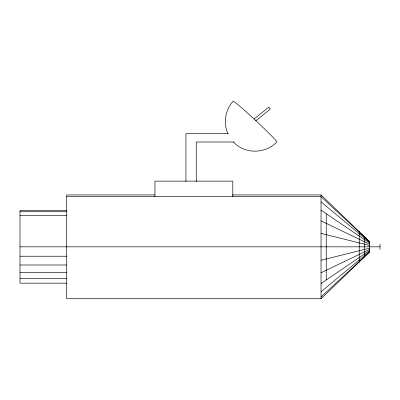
<?xml version="1.0" encoding="UTF-8"?>
<svg xmlns="http://www.w3.org/2000/svg" width="400" height="400" viewBox="0 0 400 400"><rect width="100%" height="100%" fill="white"/><g stroke="black" fill="none" stroke-linecap="round" stroke-linejoin="round"><path stroke-width="0.6" d="M154.82 194.925L66.715 194.925L66.715 298.735L321.04 298.735L369.62 252.02L369.62 241.64L321.04 194.925L232.305 194.925M321.04 296.965L369.62 251.845M321.04 291.78L369.62 251.325M254.145 118.93L268.69 107.14L270.26 109.075L255.71 120.87M321.04 283.53L369.62 250.5M321.04 272.78L369.62 249.425M321.04 260.265L369.62 248.175M228.46 133.61L185.935 133.61L185.935 181.505M234.02 142L196.275 142L196.275 181.58M66.715 196.695L321.04 196.695L369.62 241.815M66.715 210.5L20 210.5L20 283.16L66.715 283.16M20 211.735L66.715 211.735M20 215.365L66.715 215.365M20 246.83L380 246.83M20 256.235L66.715 256.235M20 264.995L66.715 264.995M20 272.52L66.715 272.52M20 278.295L66.715 278.295M321.04 233.395L369.62 245.485M321.04 220.88L369.62 244.235M321.04 210.13L369.62 243.16M321.04 201.88L369.62 242.335M233.495 142C244.535 154.42 265.62 154.02 276.79 141.935A29.845 1.295 43 0 0 255.25 120.095A29.845 1.295 43 0 0 233.13 101.265C225.265 109.875 223.185 122.865 227.805 133.535M380 244.235L380 249.425M364.43 236.45L364.43 257.21M359.24 231.26L359.24 262.4M326.23 213.8L326.23 279.86M321.04 194.925L321.04 298.735M232.805 196.695L232.805 181.125L154.95 181.125L154.95 196.695"/></g></svg>
